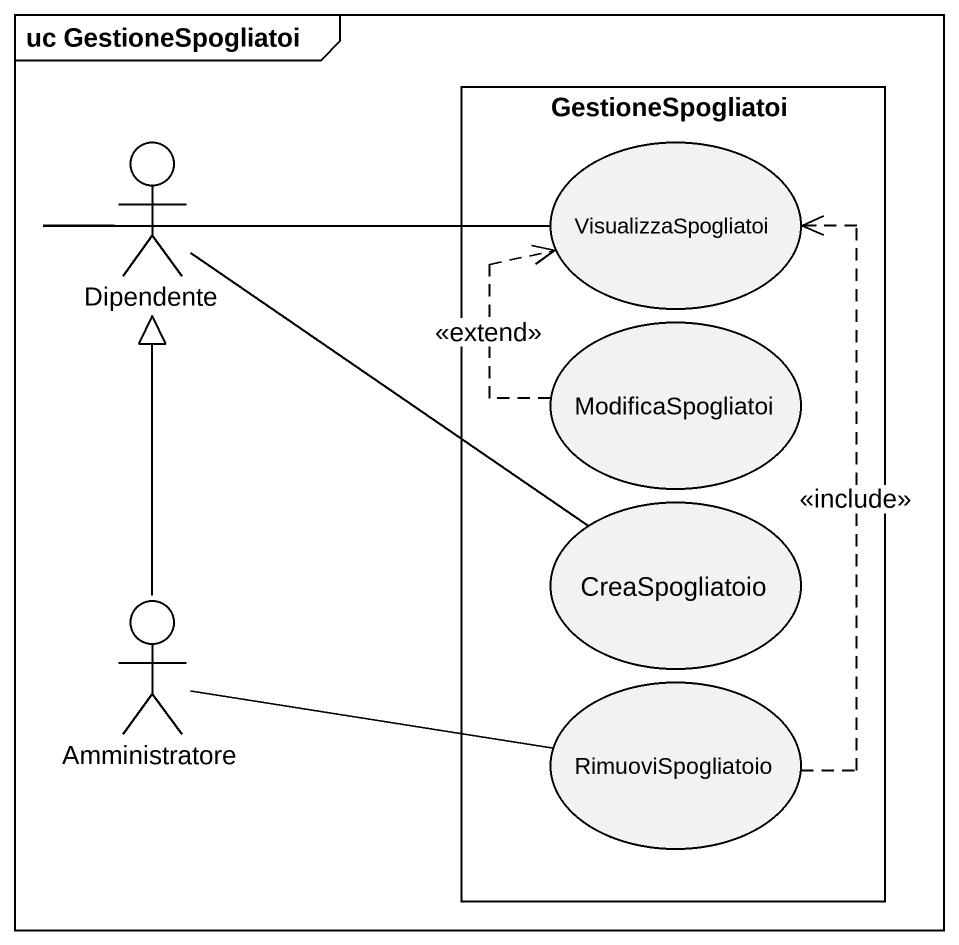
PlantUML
@startuml
mainframe uc GestioneSpogliatoi
rectangle GestioneSpogliatoi {
  usecase VisualizzaSpogliatoi
  usecase ModificaSpogliatoi
  usecase CreaSpogliatoio
  usecase RimuoviSpogliatoio
}
actor Dipendente
actor Amministratore
Dipendente -right- VisualizzaSpogliatoi
Dipendente -- CreaSpogliatoio
ModificaSpogliatoi .up.> VisualizzaSpogliatoi : <<extend>>
Amministratore -up-|> Dipendente
Amministratore -right- RimuoviSpogliatoio
RimuoviSpogliatoio .up.> VisualizzaSpogliatoi : <<include>>
@enduml
